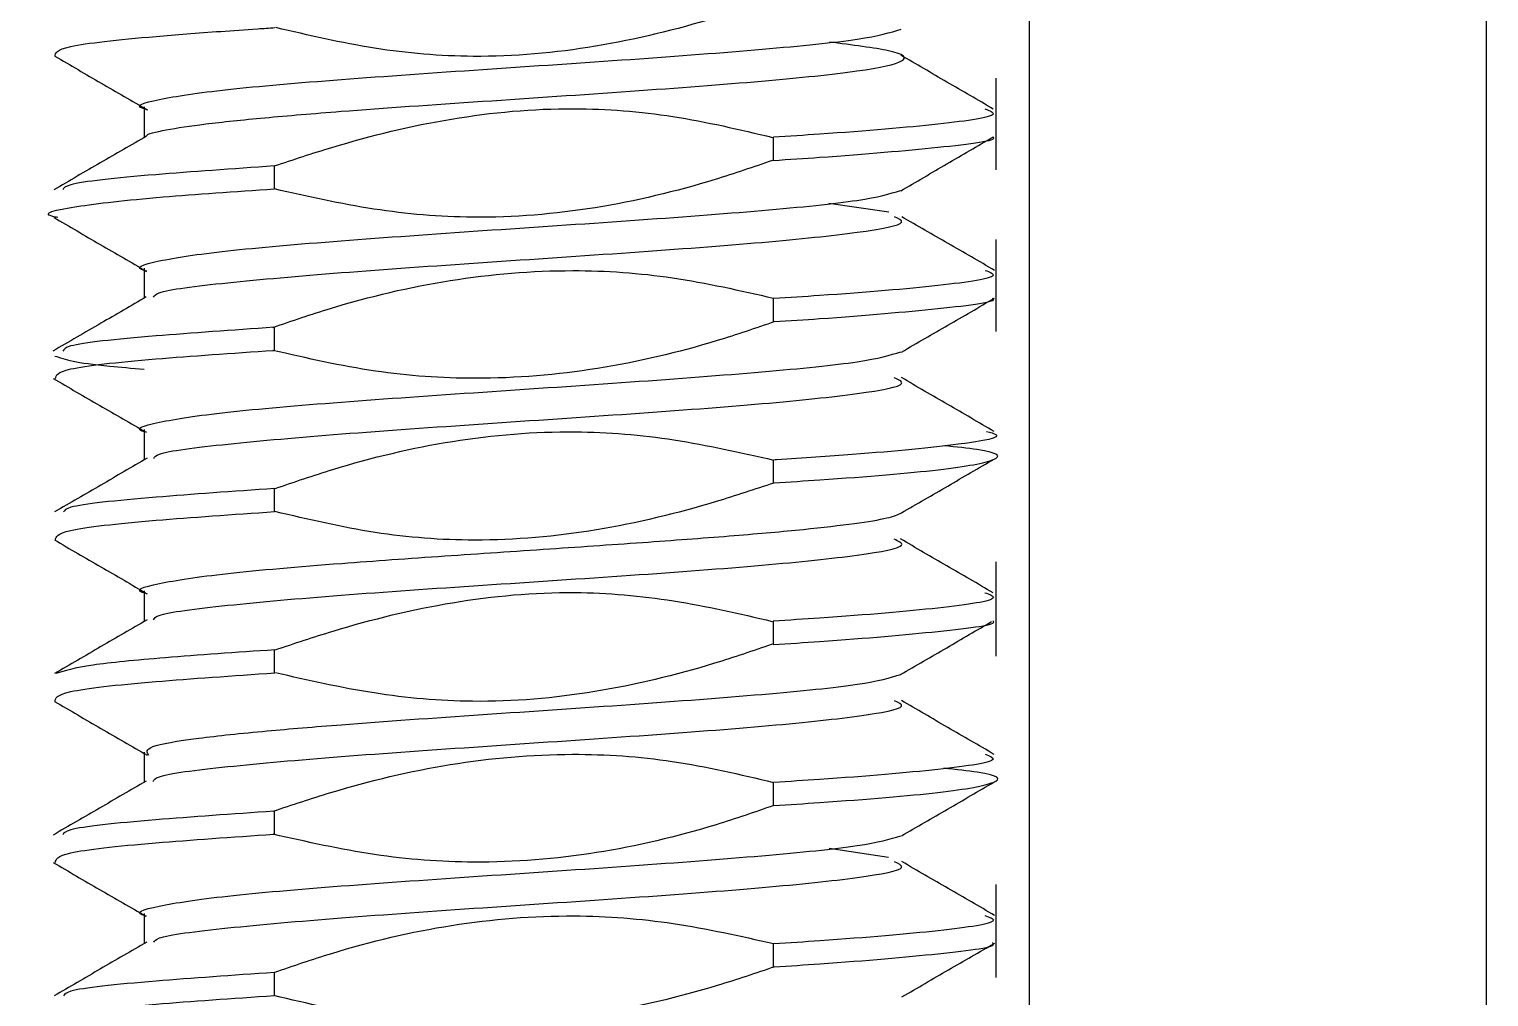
# Model space of a CAD drawing. Header units: millimetres. Extents: x 2 to 1187, y 2 to 839.
# Drawn here: x 189.214 to 190.346, y 436.375 to 437.125 of the extents above; entities that cross this region are included whole.
import ezdxf

# ---------------------------------------------------------------- set-up
doc = ezdxf.new("R2010")
doc.units = ezdxf.units.MM

msp = doc.modelspace()

# ---------------------------------------------------------------- linework, layer by layer
at = {"color": 7, "linetype": 'Continuous', "lineweight": 25}
for p, q in [((190.3436, 440.6266), (190.3436, 435.3766)), ((189.9898, 435.3766), (189.9898, 440.6203)), ((189.9638, 437.0159), (189.9638, 437.0871)), ((189.3035, 437.0649), (189.3035, 437.0411)), ((189.7914, 437.0233), (189.7914, 437.0412)), ((189.4044, 437.019), (189.4044, 437.0012)), ((189.8806, 436.9832), (189.8343, 436.99)), ((189.9638, 436.8906), (189.9638, 436.9621)), ((189.3035, 436.9397), (189.3035, 436.9165)), ((189.7914, 436.8983), (189.7914, 436.9162)), ((189.4044, 436.894), (189.4044, 436.8762)), ((189.3035, 436.8147), (189.3035, 436.7912)), ((189.7914, 436.7734), (189.7914, 436.7911)), ((189.4044, 436.769), (189.4044, 436.7511)), ((189.9638, 436.6391), (189.9638, 436.7121)), ((189.3035, 436.6897), (189.3035, 436.6659)), ((189.7914, 436.6482), (189.7914, 436.6662)), ((189.4044, 436.644), (189.4044, 436.6262)), ((189.3035, 436.5647), (189.3035, 436.5413)), ((189.7914, 436.5233), (189.7914, 436.5412)), ((189.4044, 436.519), (189.4044, 436.5012)), ((189.8805, 436.4832), (189.8344, 436.49)), ((189.9638, 436.3902), (189.9638, 436.4621)), ((189.3035, 436.4397), (189.3035, 436.4164)), ((189.7914, 436.3983), (189.7914, 436.4161)), ((189.4044, 436.394), (189.4044, 436.3761))]:
    msp.add_line(p, q, dxfattribs=at)
at = {"color": 7, "linetype": 'Continuous', "lineweight": 18}
msp.add_circle((179.0979, 455.6266), 42.7508, dxfattribs=at)
at = {"color": 7, "linetype": 'Continuous', "lineweight": 25}
msp.add_arc((179.0979, 455.6266), 56.25, 154.83497, 352.33774, dxfattribs=at)
for points, knots in [([(189.7907, 437.1483), (189.7759, 437.1433), (189.7011, 437.1183), (189.5963, 437.0987), (189.4813, 437.1085), (189.4309, 437.1203), (189.4055, 437.1262)], [0, 0, 0, 0, 0.120057, 0.604456, 0.800151, 1, 1, 1, 1]), ([(189.2345, 437.104), (189.2348, 437.1065), (189.2354, 437.1117), (189.2946, 437.1181), (189.353, 437.1227), (189.3858, 437.1249), (189.4003, 437.1259), (189.4048, 437.1262)], [0, 0, 0, 0, 0.342431, 0.695192, 0.872424, 0.961147, 1, 1, 1, 1]), ([(189.3057, 437.0626), (189.3055, 437.0626), (189.2938, 437.0653), (189.3112, 437.0705), (189.3616, 437.0783), (189.4531, 437.086), (189.5652, 437.0938), (189.6829, 437.1016), (189.7867, 437.1095), (189.8647, 437.1172), (189.8817, 437.1224), (189.8902, 437.125)], [0, 0, 0, 0, 0.002003, 0.126972, 0.25194, 0.376889, 0.501843, 0.626798, 0.751752, 0.876706, 1, 1, 1, 1]), ([(189.3054, 437.0422), (189.3054, 437.0423), (189.3054, 437.0439), (189.3195, 437.047), (189.349, 437.0516), (189.3955, 437.0564), (189.466, 437.0623), (189.5649, 437.0691), (189.6823, 437.0769), (189.7869, 437.0848), (189.8629, 437.0926), (189.8976, 437.1004), (189.8905, 437.1079), (189.8523, 437.1127), (189.8346, 437.115)], [0, 0, 0, 0, 0.001998, 0.06449, 0.128894, 0.195211, 0.263439, 0.370678, 0.477935, 0.585193, 0.692451, 0.799709, 0.906967, 1, 1, 1, 1]), ([(189.2343, 437.1041), (189.2463, 437.0971), (189.2702, 437.0832), (189.2941, 437.0693), (189.306, 437.0624)], [0, 0, 0, 0, 0.500232, 1, 1, 1, 1]), ([(189.9617, 437.0631), (189.9497, 437.0701), (189.9258, 437.084), (189.9019, 437.0979), (189.8899, 437.1048)], [0, 0, 0, 0, 0.500262, 1, 1, 1, 1]), ([(189.4043, 437.019), (189.4192, 437.0239), (189.494, 437.0489), (189.5989, 437.0683), (189.7143, 437.0592), (189.7651, 437.0472), (189.7907, 437.0411)], [0, 0, 0, 0, 0.1197087, 0.602574, 0.7987311, 1, 1, 1, 1]), ([(189.9552, 437.0632), (189.9588, 437.0619), (189.9692, 437.0579), (189.9251, 437.0514), (189.855, 437.0454), (189.8033, 437.042), (189.7912, 437.0412)], [0, 0, 0, 0, 0.181945, 0.536638, 0.891333, 1, 1, 1, 1]), ([(189.3054, 437.0422), (189.2934, 437.0353), (189.2695, 437.0214), (189.2455, 437.0075), (189.2336, 437.0005)], [0, 0, 0, 0, 0.499729, 1, 1, 1, 1]), ([(189.7911, 437.0233), (189.8033, 437.0241), (189.8551, 437.0275), (189.9225, 437.0335), (189.9658, 437.0387), (189.9615, 437.0414), (189.9614, 437.0414)], [0, 0, 0, 0, 0.132018, 0.562651, 0.993284, 1, 1, 1, 1]), ([(189.8899, 436.9998), (189.9019, 437.0067), (189.9256, 437.0205), (189.9494, 437.0344), (189.9613, 437.0412)], [0, 0, 0, 0, 0.50246, 1, 1, 1, 1]), ([(189.7906, 437.0233), (189.7758, 437.0182), (189.7011, 436.9926), (189.5959, 436.9742), (189.4807, 436.9839), (189.4301, 436.9954), (189.4045, 437.0012)], [0, 0, 0, 0, 0.1198407, 0.6040145, 0.7996813, 1, 1, 1, 1]), ([(189.4043, 437.019), (189.3721, 437.0167), (189.3022, 437.0119), (189.2435, 437.0057), (189.2412, 437.0018), (189.2404, 437.0005)], [0, 0, 0, 0, 0.364403, 0.787928, 1, 1, 1, 1]), ([(189.2367, 436.979), (189.2352, 436.9793), (189.2214, 436.9821), (189.2462, 436.9875), (189.3062, 436.9946), (189.3737, 436.9991), (189.4044, 437.0012)], [0, 0, 0, 0, 0.040346, 0.382778, 0.718978, 1, 1, 1, 1]), ([(189.3057, 436.9374), (189.3056, 436.9375), (189.2938, 436.9401), (189.3111, 436.9454), (189.3614, 436.9532), (189.4528, 436.961), (189.5648, 436.9689), (189.6826, 436.9767), (189.7864, 436.9845), (189.8643, 436.9923), (189.8814, 436.9974), (189.8898, 437)], [0, 0, 0, 0, 0.0019186, 0.1270009, 0.2520837, 0.3771669, 0.5022685, 0.6273696, 0.7524702, 0.8775703, 1, 1, 1, 1]), ([(189.2335, 436.979), (189.2455, 436.9721), (189.2694, 436.9582), (189.2934, 436.9443), (189.3053, 436.9373)], [0, 0, 0, 0, 0.500155, 1, 1, 1, 1]), ([(189.3108, 436.9173), (189.3114, 436.9184), (189.3134, 436.9222), (189.364, 436.9285), (189.4523, 436.9363), (189.5653, 436.9442), (189.6824, 436.952), (189.7874, 436.9598), (189.8614, 436.9676), (189.8969, 436.9742), (189.8882, 436.9782), (189.8852, 436.9796)], [0, 0, 0, 0, 0.055436, 0.180728, 0.306021, 0.431314, 0.556607, 0.6819, 0.807192, 0.932485, 1, 1, 1, 1]), ([(189.9627, 436.9381), (189.9507, 436.945), (189.9267, 436.9589), (189.9027, 436.9728), (189.8907, 436.9797)], [0, 0, 0, 0, 0.500236, 1, 1, 1, 1]), ([(189.4033, 436.8939), (189.4182, 436.899), (189.4929, 436.9245), (189.5982, 436.9423), (189.7142, 436.9342), (189.7654, 436.9225), (189.7914, 436.9165)], [0, 0, 0, 0, 0.119253, 0.6006772, 0.7971912, 1, 1, 1, 1]), ([(189.9553, 436.9381), (189.9588, 436.9368), (189.9692, 436.9329), (189.9251, 436.9263), (189.8551, 436.9203), (189.8035, 436.917), (189.7914, 436.9162)], [0, 0, 0, 0, 0.179827, 0.535609, 0.891391, 1, 1, 1, 1]), ([(189.3051, 436.9175), (189.2934, 436.9107), (189.2693, 436.8967), (189.2452, 436.8827), (189.2328, 436.8755)], [0, 0, 0, 0, 0.486413, 1, 1, 1, 1]), ([(189.7918, 436.8984), (189.8037, 436.8991), (189.8553, 436.9025), (189.9226, 436.9085), (189.9658, 436.9138), (189.9614, 436.9164), (189.9613, 436.9165)], [0, 0, 0, 0, 0.130183, 0.560763, 0.991344, 1, 1, 1, 1]), ([(189.8906, 436.8748), (189.9026, 436.8818), (189.9265, 436.8957), (189.9505, 436.9095), (189.9625, 436.9165)], [0, 0, 0, 0, 0.499824, 1, 1, 1, 1]), ([(189.404, 436.894), (189.3719, 436.8917), (189.3023, 436.8869), (189.2437, 436.8808), (189.2413, 436.8769), (189.2405, 436.8756)], [0, 0, 0, 0, 0.363867, 0.789177, 1, 1, 1, 1]), ([(189.7924, 436.8984), (189.7775, 436.8933), (189.7028, 436.8678), (189.5975, 436.85), (189.4812, 436.8582), (189.4296, 436.87), (189.4033, 436.8761)], [0, 0, 0, 0, 0.118937, 0.599152, 0.795052, 1, 1, 1, 1]), ([(189.2348, 436.8542), (189.2353, 436.8567), (189.2362, 436.8618), (189.3015, 436.8691), (189.3716, 436.8739), (189.404, 436.8761)], [0, 0, 0, 0, 0.3383, 0.69491, 1, 1, 1, 1]), ([(189.2342, 436.8717), (189.2421, 436.8691), (189.2524, 436.8657), (189.2941, 436.8623), (189.3034, 436.8616)], [0, 0, 0, 0, 0.776225, 1, 1, 1, 1]), ([(189.3052, 436.8126), (189.3052, 436.8126), (189.2937, 436.8152), (189.3113, 436.8204), (189.3615, 436.8282), (189.453, 436.836), (189.565, 436.8438), (189.6827, 436.8516), (189.7865, 436.8595), (189.8645, 436.8672), (189.8816, 436.8724), (189.89, 436.875)], [0, 0, 0, 0, 0.000154, 0.12538, 0.250606, 0.375832, 0.501057, 0.626283, 0.751509, 0.876735, 1, 1, 1, 1]), ([(189.2331, 436.8542), (189.2451, 436.8473), (189.2691, 436.8334), (189.293, 436.8195), (189.305, 436.8126)], [0, 0, 0, 0, 0.500228, 1, 1, 1, 1]), ([(189.3111, 436.7924), (189.3117, 436.7935), (189.3138, 436.7972), (189.3642, 436.8035), (189.4525, 436.8113), (189.5655, 436.8192), (189.6827, 436.827), (189.7876, 436.8348), (189.8616, 436.8426), (189.8971, 436.8493), (189.8881, 436.8534), (189.8849, 436.8549)], [0, 0, 0, 0, 0.0524141, 0.1776409, 0.3028681, 0.4280784, 0.5532883, 0.6784976, 0.8037065, 0.928915, 1, 1, 1, 1]), ([(189.9623, 436.8133), (189.9504, 436.8202), (189.9264, 436.8341), (189.9025, 436.848), (189.8905, 436.855)], [0, 0, 0, 0, 0.5001526, 1, 1, 1, 1]), ([(189.4051, 436.769), (189.4199, 436.7741), (189.4946, 436.7997), (189.5999, 436.818), (189.7151, 436.8084), (189.7658, 436.7969), (189.7914, 436.7911)], [0, 0, 0, 0, 0.119773, 0.603702, 0.799352, 1, 1, 1, 1]), ([(189.9564, 436.8133), (189.9594, 436.8125), (189.9722, 436.8092), (189.9402, 436.8032), (189.8729, 436.7966), (189.814, 436.7926), (189.7922, 436.7912), (189.7914, 436.7911)], [0, 0, 0, 0, 0.10628, 0.452704, 0.809851, 0.993392, 1, 1, 1, 1]), ([(189.7915, 436.7734), (189.8036, 436.7742), (189.8551, 436.7775), (189.9277, 436.7836), (189.9691, 436.7914), (189.9663, 436.7976), (189.9328, 436.8012), (189.9235, 436.8022)], [0, 0, 0, 0, 0.083196, 0.353924, 0.624651, 0.895377, 1, 1, 1, 1]), ([(189.3058, 436.7926), (189.2939, 436.7856), (189.27, 436.7717), (189.2461, 436.7578), (189.2341, 436.7509)], [0, 0, 0, 0, 0.4998164, 1, 1, 1, 1]), ([(189.8904, 436.7501), (189.9024, 436.757), (189.9264, 436.771), (189.9503, 436.7848), (189.9623, 436.7918)], [0, 0, 0, 0, 0.499729, 1, 1, 1, 1]), ([(189.4046, 436.769), (189.3724, 436.7668), (189.3027, 436.7619), (189.2444, 436.7559), (189.2418, 436.7521), (189.241, 436.7509)], [0, 0, 0, 0, 0.37069, 0.802552, 1, 1, 1, 1]), ([(189.7916, 436.7733), (189.7767, 436.7684), (189.7019, 436.7434), (189.597, 436.7242), (189.4815, 436.7331), (189.4307, 436.7451), (189.4049, 436.7512)], [0, 0, 0, 0, 0.119637, 0.602205, 0.79841, 1, 1, 1, 1]), ([(189.2347, 436.7291), (189.2352, 436.7316), (189.2362, 436.7367), (189.3017, 436.7441), (189.3721, 436.7489), (189.4046, 436.7511)], [0, 0, 0, 0, 0.338952, 0.694664, 1, 1, 1, 1]), ([(189.3056, 436.6875), (189.3055, 436.6875), (189.2938, 436.6902), (189.3113, 436.6954), (189.3616, 436.7032), (189.4455, 436.7104), (189.5345, 436.7167), (189.617, 436.7222), (189.6942, 436.7275), (189.7615, 436.7325), (189.8157, 436.7373), (189.8553, 436.7419), (189.8812, 436.7461), (189.8876, 436.7488), (189.8906, 436.7502)], [0, 0, 0, 0, 0.0017434, 0.1260582, 0.2503729, 0.3746724, 0.4669031, 0.5551724, 0.6394768, 0.719813, 0.7961778, 0.8685683, 0.9369816, 1, 1, 1, 1]), ([(189.234, 436.7292), (189.246, 436.7222), (189.2699, 436.7084), (189.2939, 436.6944), (189.3058, 436.6875)], [0, 0, 0, 0, 0.500265, 1, 1, 1, 1]), ([(189.3107, 436.6672), (189.3113, 436.6684), (189.3132, 436.6721), (189.3639, 436.6785), (189.4522, 436.6864), (189.5652, 436.6941), (189.6824, 436.7018), (189.7874, 436.7096), (189.8615, 436.7174), (189.8971, 436.7241), (189.8881, 436.7282), (189.8849, 436.7297)], [0, 0, 0, 0, 0.056124, 0.180809, 0.305494, 0.43015, 0.554849, 0.679549, 0.80425, 0.928953, 1, 1, 1, 1]), ([(189.9615, 436.6883), (189.9495, 436.6952), (189.9256, 436.7091), (189.9017, 436.723), (189.8898, 436.73)], [0, 0, 0, 0, 0.500227, 1, 1, 1, 1]), ([(189.4052, 436.644), (189.42, 436.649), (189.4948, 436.674), (189.5996, 436.6937), (189.7146, 436.6837), (189.7649, 436.672), (189.7903, 436.6661)], [0, 0, 0, 0, 0.1200955, 0.6046875, 0.8003166, 1, 1, 1, 1]), ([(189.955, 436.6883), (189.9587, 436.687), (189.9694, 436.683), (189.9252, 436.6764), (189.855, 436.6704), (189.8032, 436.667), (189.791, 436.6662)], [0, 0, 0, 0, 0.1868534, 0.5390251, 0.8911977, 1, 1, 1, 1]), ([(189.3058, 436.6673), (189.2939, 436.6604), (189.27, 436.6465), (189.246, 436.6326), (189.2341, 436.6256)], [0, 0, 0, 0, 0.499736, 1, 1, 1, 1]), ([(189.791, 436.6481), (189.8033, 436.6489), (189.8552, 436.6523), (189.9227, 436.6583), (189.9659, 436.6636), (189.9614, 436.6663), (189.9613, 436.6664)], [0, 0, 0, 0, 0.1322413, 0.5601087, 0.9879797, 1, 1, 1, 1]), ([(189.8898, 436.6248), (189.9017, 436.6318), (189.9253, 436.6455), (189.9488, 436.6592), (189.9604, 436.666)], [0, 0, 0, 0, 0.507141, 1, 1, 1, 1]), ([(189.4047, 436.644), (189.3748, 436.642), (189.3171, 436.638), (189.2549, 436.6319), (189.242, 436.6278), (189.2351, 436.6256)], [0, 0, 0, 0, 0.331963, 0.642733, 1, 1, 1, 1]), ([(189.7903, 436.6483), (189.7754, 436.6432), (189.7007, 436.6179), (189.5957, 436.5988), (189.4809, 436.6089), (189.4306, 436.6204), (189.4053, 436.6262)], [0, 0, 0, 0, 0.120152, 0.605297, 0.800868, 1, 1, 1, 1]), ([(189.2344, 436.6039), (189.2348, 436.6065), (189.2355, 436.6117), (189.3015, 436.6191), (189.372, 436.6239), (189.4047, 436.6262)], [0, 0, 0, 0, 0.3459304, 0.6971861, 1, 1, 1, 1]), ([(189.3072, 436.5622), (189.3057, 436.5645), (189.3027, 436.5689), (189.3402, 436.5753), (189.3934, 436.5809), (189.467, 436.587), (189.5651, 436.5939), (189.6827, 436.6017), (189.7866, 436.6095), (189.8645, 436.6173), (189.8816, 436.6224), (189.89, 436.625)], [0, 0, 0, 0, 0.1088371, 0.2128719, 0.3032425, 0.3799065, 0.5043158, 0.6287511, 0.7531859, 0.8776203, 1, 1, 1, 1]), ([(189.3106, 436.5421), (189.3112, 436.5433), (189.3131, 436.5471), (189.3639, 436.5535), (189.4522, 436.5613), (189.5652, 436.5692), (189.6823, 436.577), (189.7873, 436.5848), (189.8614, 436.5926), (189.8968, 436.5992), (189.8882, 436.6032), (189.8852, 436.6046)], [0, 0, 0, 0, 0.058373, 0.183347, 0.308322, 0.433297, 0.558272, 0.683247, 0.808221, 0.933196, 1, 1, 1, 1]), ([(189.9623, 436.563), (189.9503, 436.57), (189.9263, 436.5839), (189.9024, 436.5978), (189.8904, 436.6047)], [0, 0, 0, 0, 0.500272, 1, 1, 1, 1]), ([(189.2341, 436.604), (189.2461, 436.597), (189.27, 436.5831), (189.2939, 436.5692), (189.3058, 436.5623)], [0, 0, 0, 0, 0.500188, 1, 1, 1, 1]), ([(189.4034, 436.5189), (189.4182, 436.5239), (189.493, 436.549), (189.5981, 436.5675), (189.7141, 436.5595), (189.7654, 436.5474), (189.7914, 436.5413)], [0, 0, 0, 0, 0.1192331, 0.600263, 0.7967419, 1, 1, 1, 1]), ([(189.9554, 436.5631), (189.9588, 436.5618), (189.9691, 436.5579), (189.925, 436.5513), (189.855, 436.5453), (189.8035, 436.542), (189.7914, 436.5412)], [0, 0, 0, 0, 0.177954, 0.534675, 0.891396, 1, 1, 1, 1]), ([(189.7915, 436.5233), (189.8035, 436.5241), (189.8549, 436.5275), (189.9274, 436.5335), (189.9691, 436.5413), (189.9664, 436.5476), (189.9328, 436.5512), (189.9234, 436.5522)], [0, 0, 0, 0, 0.0822703, 0.3528373, 0.6234043, 0.8939713, 1, 1, 1, 1]), ([(189.305, 436.5422), (189.293, 436.5353), (189.269, 436.5214), (189.245, 436.5075), (189.233, 436.5005)], [0, 0, 0, 0, 0.499759, 1, 1, 1, 1]), ([(189.8904, 436.4998), (189.9024, 436.5067), (189.9263, 436.5206), (189.9502, 436.5345), (189.9622, 436.5415)], [0, 0, 0, 0, 0.499837, 1, 1, 1, 1]), ([(189.404, 436.519), (189.3719, 436.5167), (189.3022, 436.5119), (189.2435, 436.5058), (189.2412, 436.5019), (189.2404, 436.5006)], [0, 0, 0, 0, 0.363394, 0.787595, 1, 1, 1, 1]), ([(189.7915, 436.5234), (189.7767, 436.5182), (189.702, 436.4925), (189.5967, 436.4748), (189.4808, 436.4836), (189.4296, 436.4952), (189.4035, 436.5011)], [0, 0, 0, 0, 0.119254, 0.601101, 0.796662, 1, 1, 1, 1]), ([(189.2347, 436.4792), (189.2351, 436.4817), (189.236, 436.4868), (189.3014, 436.4941), (189.3716, 436.4989), (189.404, 436.5011)], [0, 0, 0, 0, 0.340276, 0.695501, 1, 1, 1, 1]), ([(189.3054, 436.4375), (189.3053, 436.4376), (189.2937, 436.4402), (189.3112, 436.4454), (189.3614, 436.4532), (189.4529, 436.461), (189.5649, 436.4688), (189.6826, 436.4766), (189.7864, 436.4845), (189.8644, 436.4922), (189.8815, 436.4974), (189.8899, 436.4999)], [0, 0, 0, 0, 0.000591, 0.125814, 0.251037, 0.37626, 0.501483, 0.626706, 0.751928, 0.877151, 1, 1, 1, 1]), ([(189.233, 436.4792), (189.245, 436.4722), (189.2689, 436.4583), (189.2929, 436.4444), (189.3049, 436.4375)], [0, 0, 0, 0, 0.500176, 1, 1, 1, 1]), ([(189.3111, 436.4175), (189.3117, 436.4186), (189.3138, 436.4222), (189.3642, 436.4285), (189.4524, 436.4363), (189.5654, 436.4442), (189.6826, 436.452), (189.7876, 436.4598), (189.8615, 436.4676), (189.897, 436.4742), (189.8882, 436.4783), (189.885, 436.4797)], [0, 0, 0, 0, 0.052085, 0.177532, 0.30298, 0.428427, 0.553874, 0.679321, 0.804768, 0.930216, 1, 1, 1, 1]), ([(189.9627, 436.4382), (189.9507, 436.4452), (189.9268, 436.459), (189.9028, 436.4729), (189.8908, 436.4799)], [0, 0, 0, 0, 0.500171, 1, 1, 1, 1]), ([(189.4043, 436.394), (189.4191, 436.3991), (189.4938, 436.4248), (189.5991, 436.4425), (189.7147, 436.4337), (189.7656, 436.4222), (189.7914, 436.4164)], [0, 0, 0, 0, 0.119528, 0.602488, 0.798486, 1, 1, 1, 1]), ([(189.9551, 436.4382), (189.9587, 436.4369), (189.9694, 436.4329), (189.9253, 436.4263), (189.8552, 436.4203), (189.8036, 436.4169), (189.7914, 436.4161)], [0, 0, 0, 0, 0.1850359, 0.5383223, 0.8916087, 1, 1, 1, 1]), ([(189.3055, 436.4176), (189.2935, 436.4106), (189.2696, 436.3967), (189.2457, 436.3828), (189.2337, 436.3759)], [0, 0, 0, 0, 0.499835, 1, 1, 1, 1]), ([(189.7918, 436.3983), (189.8038, 436.3991), (189.8554, 436.4025), (189.923, 436.4085), (189.9661, 436.4139), (189.9611, 436.4167), (189.9608, 436.4168)], [0, 0, 0, 0, 0.128189, 0.550336, 0.972483, 1, 1, 1, 1]), ([(189.8909, 436.3751), (189.9029, 436.3821), (189.9269, 436.396), (189.9509, 436.4099), (189.9628, 436.4168)], [0, 0, 0, 0, 0.499756, 1, 1, 1, 1]), ([(189.4043, 436.394), (189.3722, 436.3917), (189.3026, 436.3869), (189.2444, 436.3809), (189.2419, 436.3771), (189.2411, 436.3759)], [0, 0, 0, 0, 0.371141, 0.804181, 1, 1, 1, 1]), ([(189.7924, 436.3984), (189.7776, 436.3934), (189.7028, 436.3683), (189.5977, 436.3498), (189.4816, 436.3578), (189.4302, 436.3699), (189.4041, 436.3761)], [0, 0, 0, 0, 0.119143, 0.599808, 0.79613, 1, 1, 1, 1]), ([(189.2349, 436.3543), (189.2353, 436.3567), (189.2363, 436.3618), (189.3016, 436.3691), (189.3719, 436.3739), (189.4043, 436.3761)], [0, 0, 0, 0, 0.3369051, 0.6940513, 1, 1, 1, 1])]:
    msp.add_open_spline(points, degree=3, knots=knots, dxfattribs=at)

doc.saveas('drawing.dxf')
